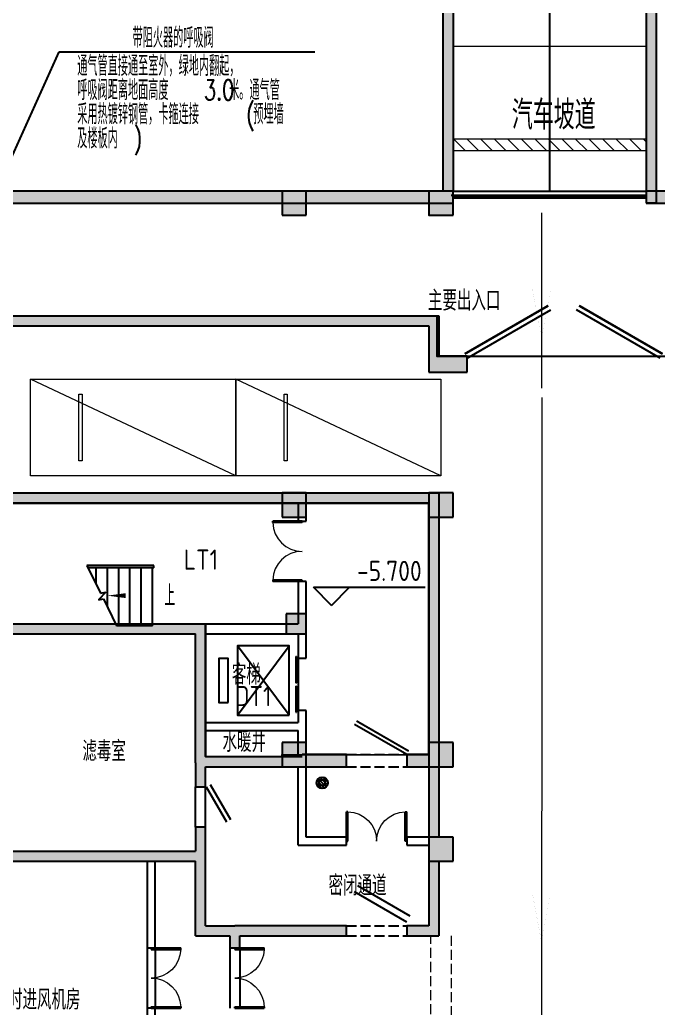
# Model space of a CAD drawing. Extents: x -70335 to 1144202, y 0 to 1100440.
# Drawn here: x 232973 to 248842, y 988557 to 1013112 of the extents above; entities that cross this region are included whole.
import ezdxf

# ---------------------------------------------------------------- set-up
doc = ezdxf.new("R2010")
doc.units = 0
doc.header["$LTSCALE"] = 1000
doc.linetypes.add('DASH', pattern=[0.35, 0.25, -0.1])
for name, color, linetype in [('2-房间名称', 7, 'Continuous'), ('3-建筑', 7, 'Continuous'), ('3-淡显', 8, 'Continuous'), ('PUB_HATCH', 8, 'Continuous'), ('公用-影线', 8, 'Continuous'), ('建筑-墙体', 2, 'Continuous'), ('建筑-柱子', 2, 'Continuous'), ('标注-', 4, 'Continuous'), ('覆土', 7, 'Continuous')]:
    doc.layers.add(name, color=color, linetype=linetype)
doc.layers.add('3-深度淡显', color=252, linetype='Continuous', lineweight=0)
doc.styles.add('A_DIM', font='simplex.shx', dxfattribs={"width": 0.7, "bigfont": 'gbcbig.shx'})
doc.styles.get("Standard").update_dxf_attribs({"font": 'gbenor.shx', "bigfont": 'gbcbig.shx'})
doc.styles.add('设备标注', font='simplex.shx', dxfattribs={"width": 0.7, "bigfont": 'gbcbig.shx'})

# ---------------------------------------------------------------- blocks, each defined once
blk = doc.blocks.new('_FZH')
blk.add_lwpolyline([(-0.5, -0.5), (0.5, -0.5), (0.5, 0.5), (-0.5, 0.5)], close=True)
at = {"layer": 'PUB_HATCH'}
blk.add_solid([(-0.5, -0.5), (0.5, -0.5), (-0.5, 0.5), (0.5, 0.5)], dxfattribs=at)
blk = doc.blocks.new('A$C10362422')
h = blk.add_hatch()
h.set_pattern_fill('ANSI31', color=256, scale=150, angle=90)
h.set_pattern_definition([(135, (-3252770.88, -12604415.4), (-168.3798023, -168.3798023), [])])
h.paths.add_polyline_path([(12573, 4926), (12573, 4626), (7773, 4626), (7773, 4926)])
at = {"layer": '公用-影线'}
for points in [[(12573, 17526), (12573, 3326), (12823, 3326), (12823, 17526)], [(7523, 3626), (7773, 3626), (7773, 8676), (7523, 8676)]]:
    blk.add_hatch(color=256, dxfattribs=at).paths.add_polyline_path(points)
blk.add_line((7773, 7226), (12573, 7226))
blk.add_lwpolyline([(12573, 4926), (12573, 4626), (7773, 4626), (7773, 4926)], close=True)
at = {"layer": '建筑-墙体'}
for p, q in [((12573, 17526), (12573, 3326)), ((12823, 17526), (12823, 3326)), ((7523, 9376), (7523, 3626)), ((7773, 8426), (7773, 3626)), ((12823, 3326), (12573, 3326))]:
    blk.add_line(p, q, dxfattribs=at)
at = {"layer": '覆土'}
blk.add_line((10173, 8426), (10173, 3626), dxfattribs=at)
at = {"layer": '建筑-柱子', "xscale": 600, "yscale": 600, "zscale": 600, "rotation": 90}
blk.add_blockref('_FZH', (7473, 3326), dxfattribs=at)
blk = doc.blocks.new('$TwtSys$00000329')
for p, q in [((35, -87, 0), (-87, 35, 0)), ((66, -66, 0), (-67, 67, 0)), ((87, -32, 0), (-33, 88, 0)), ((92, 12, 0), (11, 92, 0)), ((-8, -94, 0), (-92, -10, 0))]:
    blk.add_line(p, q)
at = {"elevation": 0}
blk.add_lwpolyline([(-51, 48), (45, 48), (45, -42), (-51, -42)], close=True, dxfattribs=at)
blk.add_circle((0, 0, 0), 93.9)
blk = doc.blocks.new('$DorLib2D$00000207')
at = {"color": 0}
for p, q in [((-0.5, 0.0313), (-0.067, 0.2813)), ((0.5, 0.0313), (0.067, 0.2813))]:
    blk.add_line(p, q, dxfattribs=at)
at = {"color": 0, "const_width": 0.0125}
for points in [[(-0.5125, 0.0529), (-0.0795, 0.3029)], [(0.5125, 0.0529), (0.0795, 0.3029)]]:
    blk.add_lwpolyline(points, dxfattribs=at)
blk = doc.blocks.new('$DorLib2D$00000213')
at = {"color": 0, "linetype": 'DASH', "const_width": 0.02}
blk.add_lwpolyline([(0.5, 0), (-0.5, 0)], dxfattribs=at)
blk = doc.blocks.new('$DorLib2D$00000180')
at = {"color": 0}
for p, q in [((-0.557, 0.242), (0.309, 0.742)), ((-0.5, 0.143), (0.366, 0.643))]:
    blk.add_line(p, q, dxfattribs=at)
blk = doc.blocks.new('$DorLib2D$00000002')
for p, q in [((-0.5, 0), (-0.5, 0.4875)), ((-0.475, 0.4875), (-0.5, 0.4875)), ((-0.475, 0), (-0.475, 0.4875)), ((0.475, 0), (0.475, 0.4875)), ((0.475, 0.4875), (0.5, 0.4875)), ((0.5, 0), (0.5, 0.4875)), ((-0.5, 0), (-0.475, 0)), ((0.5, 0), (0.475, 0))]:
    blk.add_line(p, q)
at = {"lineweight": 13}
for centre, start, end in [((-0.4875, 0), 0, 88.53072), ((0.4875, 0), 91.46928, 180)]:
    blk.add_arc(centre, 0.4875, start, end, dxfattribs=at)
blk = doc.blocks.new('$DORLIB2D$00000127')
at = {"color": 0}
for points in [[(-0.533, 0.795), (-0.533, 0.69)], [(-0.033, 0.795), (-0.533, 0.795)], [(-0.033, 0.795), (-0.033, 0.69)], [(0.533, 0.795), (0.033, 0.795)], [(0.033, 0.795), (0.033, 0.69)], [(0.533, 0.795), (0.533, 0.69)], [(-0.033, 0.69), (-0.533, 0.69)], [(0.533, 0.69), (0.033, 0.69)], [(0.5, 0.5), (-0.5, 0.5)]]:
    blk.add_lwpolyline(points, dxfattribs=at)
blk = doc.blocks.new('$DorLib2D$00000193')
at = {"color": 0}
blk.add_line((-0.5, 0.1), (0.366, 0.6), dxfattribs=at)
at = {"color": 0, "const_width": 0.0333}
blk.add_lwpolyline([(-0.533, 0.158), (0.333, 0.658)], dxfattribs=at)

msp = doc.modelspace()

# ---------------------------------------------------------------- hatches: boundary and pattern name
at = {"layer": '3-淡显'}
for points in [[(231441.7, 1008556.6), (243741.7, 1008556.6), (243741.7, 1008856.6), (231441.7, 1008856.6)], [(255791.7, 1008856.6), (248541.7, 1008856.6), (248541.7, 1008556.6), (255641.7, 1008556.6), (255775, 1008656.6)], [(231341.7, 1005756.6), (231591.7, 1005506.6), (243141.7, 1005506.6), (243391.7, 1005756.6)], [(243391.7, 1005756.6), (243141.7, 1005506.6), (243141.7, 1004356.6), (243391.7, 1004756.6)], [(243141.7, 1004356.6), (244091.7, 1004356.6), (244091.7, 1004756.6), (243391.7, 1004756.6)], [(231508.4, 1001240), (231591.7, 1001106.6), (239991.7, 1001106.6), (239991.7, 1001356.6), (231591.7, 1001356.6)], [(239991.7, 1001356.6), (239991.7, 1001106.6), (243141.7, 1001106.6), (243391.7, 1001356.6)], [(243391.7, 1001356.6), (243141.7, 1001106.6), (243141.7, 994856.6), (243225, 994690), (243391.7, 994656.6)], [(231466.7, 997981.6), (231591.7, 997856.6), (237341.7, 997856.6), (237591.7, 998106.6), (231591.7, 998106.6)], [(237341.7, 995556.6), (237591.7, 995556.6), (237591.7, 998106.6), (237341.7, 997856.6)], [(237508.4, 994673.3), (237591.7, 994806.6), (237591.7, 995556.6), (237341.7, 995556.6), (237341.7, 994656.6)], [(237508.4, 994673.3), (237591.7, 994556.6), (239991.7, 994556.6), (239991.7, 994806.6), (237591.7, 994806.6)], [(239991.7, 994556.6), (241091.7, 994556.6), (241091.7, 994856.6), (239991.7, 994856.6)], [(243141.7, 994856.6), (242591.7, 994856.6), (242591.7, 994556.6), (243141.7, 994556.6), (243225, 994690)], [(237341.7, 994656.6), (237341.7, 994056.6), (237591.7, 994056.6), (237591.7, 994556.6), (237508.4, 994673.3)], [(243141.7, 992806.6), (243391.7, 992806.6), (243391.7, 994656.6), (243225, 994690), (243141.7, 994556.6)], [(237591.7, 992331.6), (237591.7, 993056.6), (237341.7, 993056.6), (237341.7, 992456.6), (237425, 992331.6)], [(243141.7, 992806.6), (243141.7, 992206.6), (243741.7, 992206.6), (243741.7, 992806.6)], [(231466.7, 992369.1), (231591.7, 992206.6), (236241.7, 992206.6), (236241.7, 992456.6), (231591.7, 992456.6)], [(236241.7, 992456.6), (236241.7, 992206.6), (237341.7, 992206.6), (237425, 992331.6), (237341.7, 992456.6)], [(237341.7, 990356.6), (237591.7, 990606.6), (237591.7, 992331.6), (237425, 992331.6), (237341.7, 992206.6)], [(243391.7, 992206.6), (243141.7, 992206.6), (243141.7, 990606.6), (243391.7, 990356.6)], [(237591.7, 990606.6), (237341.7, 990356.6), (238191.7, 990356.6), (238316.7, 990440), (238316.7, 990606.6)], [(238441.7, 990356.6), (241091.7, 990356.6), (241091.7, 990606.6), (238316.7, 990606.6), (238316.7, 990440)], [(243141.7, 990606.6), (242591.7, 990606.6), (242591.7, 990356.6), (243391.7, 990356.6)], [(238191.7, 990356.6), (238191.7, 990056.6), (238441.7, 990056.6), (238441.7, 990356.6), (238316.7, 990440)]]:
    msp.add_hatch(color=256, dxfattribs=at).paths.add_polyline_path(points)
h = msp.add_hatch(color=256, dxfattribs=at)
h.dxf.hatch_style = 1
h.paths.add_polyline_path([(240091.7, 1008856.6), (239491.7, 1008856.6), (239491.7, 1008256.6), (240091.7, 1008256.6)])
h = msp.add_hatch(color=256, dxfattribs=at)
h.dxf.hatch_style = 1
h.paths.add_polyline_path([(243741.7, 1008856.6), (243141.7, 1008856.6), (243141.7, 1008256.6), (243741.7, 1008256.6)])
h = msp.add_hatch(color=256, dxfattribs=at)
h.dxf.hatch_style = 1
h.paths.add_polyline_path([(240091.7, 1001356.6), (239491.7, 1001356.6), (239491.7, 1000756.6), (240091.7, 1000756.6)])
h = msp.add_hatch(color=256, dxfattribs=at)
h.dxf.hatch_style = 1
h.paths.add_polyline_path([(243741.7, 1001356.6), (243141.7, 1001356.6), (243141.7, 1000756.6), (243741.7, 1000756.6)])
h = msp.add_hatch(color=256, dxfattribs=at)
h.dxf.hatch_style = 1
h.paths.add_polyline_path([(240091.7, 998356.6), (239591.7, 998356.6), (239591.7, 997856.6), (240091.7, 997856.6)])
h = msp.add_hatch(color=256, dxfattribs=at)
h.dxf.hatch_style = 1
h.paths.add_polyline_path([(240091.7, 995156.6), (239491.7, 995156.6), (239491.7, 994556.6), (240091.7, 994556.6)])
h = msp.add_hatch(color=256, dxfattribs=at)
h.dxf.hatch_style = 1
h.paths.add_polyline_path([(243741.7, 995155.6), (243141.7, 995155.6), (243141.7, 994555.6), (243741.7, 994555.6)])
h = msp.add_hatch(color=256, dxfattribs=at)
h.dxf.hatch_style = 1
h.paths.add_polyline_path([(243741.7, 992806.6), (243141.7, 992806.6), (243141.7, 992206.6), (243741.7, 992206.6)])

# ---------------------------------------------------------------- linework, layer by layer
at = {"layer": '2-房间名称'}
for p, q in [((240721.3, 998563.5), (240271.3, 999013.5)), ((240271.3, 999013.5), (243050.1, 999013.5)), ((240721.3, 998563.5), (241171.3, 999013.5)), ((237591.7, 998106.6), (239891.7, 998106.6)), ((237591.7, 997856.6), (239891.7, 997856.6))]:
    msp.add_line(p, q, dxfattribs=at)
for points in [[(237931.6, 1005638.4, 1), (237931.6, 1005638.4, 1)], [(245041.3, 1004656.6, 1), (245041.3, 1004656.6, 1)]]:
    msp.add_lwpolyline(points, format="xyb", close=True, dxfattribs=at)
at = {"layer": '3-建筑'}
for p, q in [((243741.7, 1008856.6), (231441.7, 1008856.6)), ((243691.7, 1008756.6), (248541.7, 1008756.6)), ((243741.7, 1008856.6), (248541.7, 1008856.6)), ((243741.7, 1008556.6), (243741.7, 1008856.6)), ((255791.7, 1008856.6), (248541.7, 1008856.6)), ((248541.7, 1008856.6), (248541.7, 1008556.6)), ((231441.7, 1008556.6), (243741.7, 1008556.6)), ((248541.7, 1008556.6), (255641.7, 1008556.6)), ((231341.7, 1005756.6), (243391.7, 1005756.6)), ((243391.7, 1005756.6), (243391.7, 1004756.6)), ((231591.7, 1005506.6), (243141.7, 1005506.6)), ((243141.7, 1005506.6), (243141.7, 1004356.6)), ((244091.7, 1004756.6), (243391.7, 1004756.6)), ((244091.7, 1004356.6), (244091.7, 1004756.6)), ((243141.7, 1004356.6), (244091.7, 1004356.6)), ((231591.7, 1001356.6), (239991.7, 1001356.6)), ((239991.7, 1001356.6), (243391.7, 1001356.6)), ((243391.7, 1001356.6), (243391.7, 994656.6)), ((231591.7, 1001106.6), (239991.7, 1001106.6)), ((239891.7, 1001106.6), (239891.7, 1000656.6)), ((239991.7, 1001106.6), (243141.7, 1001106.6)), ((240091.7, 1000656.6), (240091.7, 1001106.6)), ((243141.7, 1001106.6), (243141.7, 994856.6)), ((239891.7, 1000656.6), (240091.7, 1000656.6)), ((236271.7, 999556.6), (234642.7, 999556.6)), ((234642.7, 999556.6), (234980.8, 998869.3)), ((236301.7, 999556.6), (234642.7, 999556.6)), ((236301.7, 999496.6), (234672.3, 999496.6)), ((234871.7, 999091.2), (234871.7, 999496.6)), ((235151.7, 998522.1), (235151.7, 999496.6)), ((235431.7, 998056.6), (235431.7, 999496.6)), ((235711.7, 998056.6), (235711.7, 999496.6)), ((235991.7, 998056.6), (235991.7, 999496.6)), ((236271.7, 998056.6), (236271.7, 999496.6)), ((236301.7, 999496.6), (236301.7, 999556.6)), ((240091.7, 999156.6), (239891.7, 999156.6)), ((239891.7, 999156.6), (239891.7, 998106.6)), ((240091.7, 997956.6), (240091.7, 999156.6)), ((235113.3, 998895.6), (234927.1, 998701.4)), ((234927.1, 998701.4), (235051.4, 998726)), ((234980.8, 998869.3), (235113.3, 998895.6)), ((235051.4, 998726), (235380.7, 998056.6)), ((231591.7, 998106.6), (237591.7, 998106.6)), ((236271.7, 998056.6), (235380.7, 998056.6)), ((237591.7, 995556.6), (237591.7, 998106.6)), ((237591.7, 998106.6), (237591.7, 997856.6)), ((240091.7, 997251.1), (240091.7, 997956.6)), ((231591.7, 997856.6), (237341.7, 997856.6)), ((237341.7, 995556.6), (237341.7, 997856.6)), ((239891.7, 997856.6), (239891.7, 997251.1)), ((239666.7, 995835.1), (238386.7, 997561.5)), ((238386.7, 995835.1), (239666.7, 997561.5)), ((239891.7, 997251.1), (240091.7, 997251.1)), ((240091.7, 995951.1), (239891.7, 995951.1)), ((239891.7, 995951.1), (239891.7, 995656.6)), ((240091.7, 995556.6), (240091.7, 995951.1)), ((237341.7, 994656.6), (237341.7, 995556.6)), ((237591.7, 995656.6), (239891.7, 995656.6)), ((237591.7, 994806.6), (237591.7, 995556.6)), ((240091.7, 994856.6), (240091.7, 995556.6)), ((237591.7, 995456.6), (239891.7, 995456.6)), ((239891.7, 994856.6), (239891.7, 995456.6)), ((237591.7, 994806.6), (239991.7, 994806.6)), ((241091.7, 994856.6), (239991.7, 994856.6)), ((241091.7, 994556.6), (241091.7, 994856.6)), ((243141.7, 994856.6), (242591.7, 994856.6)), ((242591.7, 994856.6), (242591.7, 994556.6)), ((237341.7, 994656.6), (237341.7, 994056.6)), ((237591.7, 994056.6), (237591.7, 994556.6)), ((237591.7, 994556.6), (239991.7, 994556.6)), ((239891.7, 992606.6), (239891.7, 994556.6)), ((239991.7, 994556.6), (241091.7, 994556.6)), ((240091.7, 992806.6), (240091.7, 994556.6)), ((242591.7, 994556.6), (243141.7, 994556.6)), ((243141.7, 994556.6), (243141.7, 992806.6)), ((243391.7, 994656.6), (243391.7, 992806.6)), ((237341.7, 994056.6), (237591.7, 994056.6)), ((237341.7, 993056.6), (237341.7, 994056.6)), ((237591.7, 993056.6), (237591.7, 994056.6)), ((237591.7, 993056.6), (237341.7, 993056.6)), ((237341.7, 993056.6), (237341.7, 992456.6)), ((237591.7, 992331.6), (237591.7, 993056.6)), ((241091.7, 992806.6), (240091.7, 992806.6)), ((241091.7, 992606.6), (241091.7, 992806.6)), ((243141.7, 992806.6), (242591.7, 992806.6)), ((242591.7, 992806.6), (242591.7, 992606.6)), ((239891.7, 992606.6), (241091.7, 992606.6)), ((242591.7, 992606.6), (243141.7, 992606.6)), ((231591.7, 992456.6), (236241.7, 992456.6)), ((236241.7, 992456.6), (237341.7, 992456.6)), ((237591.7, 990606.6), (237591.7, 992331.6)), ((231591.7, 992206.6), (236241.7, 992206.6)), ((236141.7, 992206.6), (236141.7, 990056.6)), ((236241.7, 992206.6), (237341.7, 992206.6)), ((236341.7, 990056.6), (236341.7, 992206.6)), ((237341.7, 990356.6), (237341.7, 992206.6)), ((243141.7, 992206.6), (243141.7, 990606.6)), ((243391.7, 992206.6), (243391.7, 990356.6)), ((237591.7, 990606.6), (238316.7, 990606.6)), ((241091.7, 990606.6), (238316.7, 990606.6)), ((241091.7, 990356.6), (241091.7, 990606.6)), ((243141.7, 990606.6), (242591.7, 990606.6)), ((242591.7, 990606.6), (242591.7, 990356.6)), ((237341.7, 990356.6), (238191.7, 990356.6)), ((238191.7, 990356.6), (238191.7, 990056.6)), ((238441.7, 990356.6), (241091.7, 990356.6)), ((238441.7, 990056.6), (238441.7, 990356.6)), ((242591.7, 990356.6), (243391.7, 990356.6)), ((236141.7, 990056.6), (236141.7, 988556.6)), ((236141.7, 990056.6), (236341.7, 990056.6)), ((236341.7, 990056.6), (236341.7, 988556.6)), ((238191.7, 990056.6), (238191.7, 988556.6)), ((238191.7, 990056.6), (238441.7, 990056.6)), ((238441.7, 990056.6), (238441.7, 988556.6)), ((236341.7, 988556.6), (236141.7, 988556.6)), ((236141.7, 988556.6), (236141.7, 987156.6)), ((236341.7, 987156.6), (236341.7, 988556.6))]:
    msp.add_line(p, q, dxfattribs=at)
at = {"layer": '3-建筑', "linetype": 'DASH'}
for p, q in [((241091.7, 994856.6), (242591.7, 994856.6)), ((241091.7, 994556.6), (242591.7, 994556.6)), ((241091.7, 990606.6), (242591.7, 990606.6)), ((241091.7, 990356.6), (242591.7, 990356.6))]:
    msp.add_line(p, q, dxfattribs=at)
at = {"layer": '3-建筑'}
msp.add_lwpolyline([(236411.7, 998806.6, 0, 0, 0), (235151.7, 998806.6, 0, 120, 0), (235601.7, 998806.6, 0, 0, 0)], format="xyseb", dxfattribs=at)
for points in [[(239666.7, 995835.1), (239666.7, 997561.5), (238386.7, 997561.5), (238386.7, 995835.1)], [(238151.7, 996155.1), (238151.7, 997241.5), (237916.7, 997241.5), (237916.7, 996155.1)]]:
    msp.add_lwpolyline(points, close=True, dxfattribs=at)
at = {"layer": '3-淡显'}
for p, q in [((240091.7, 1008856.6), (239491.7, 1008856.6)), ((239491.7, 1008856.6), (239491.7, 1008256.6)), ((240091.7, 1008256.6), (240091.7, 1008856.6)), ((243741.7, 1008856.6), (243141.7, 1008856.6)), ((243141.7, 1008856.6), (243141.7, 1008256.6)), ((243741.7, 1008256.6), (243741.7, 1008856.6)), ((239491.7, 1008256.6), (240091.7, 1008256.6)), ((243141.7, 1008256.6), (243741.7, 1008256.6)), ((240091.7, 1001356.6), (239491.7, 1001356.6)), ((239491.7, 1001356.6), (239491.7, 1000756.6)), ((240091.7, 1000756.6), (240091.7, 1001356.6)), ((243741.7, 1001356.6), (243141.7, 1001356.6)), ((243141.7, 1001356.6), (243141.7, 1000756.6)), ((243741.7, 1000756.6), (243741.7, 1001356.6)), ((239491.7, 1000756.6), (240091.7, 1000756.6)), ((243141.7, 1000756.6), (243741.7, 1000756.6)), ((240091.7, 998356.6), (239591.7, 998356.6)), ((239591.7, 998356.6), (239591.7, 997856.6)), ((240091.7, 997856.6), (240091.7, 998356.6)), ((239591.7, 997856.6), (240091.7, 997856.6)), ((240091.7, 995156.6), (239491.7, 995156.6)), ((239491.7, 995156.6), (239491.7, 994556.6)), ((240091.7, 994556.6), (240091.7, 995156.6)), ((243741.7, 995155.6), (243141.7, 995155.6)), ((243141.7, 995155.6), (243141.7, 994555.6)), ((243741.7, 994555.6), (243741.7, 995155.6)), ((239491.7, 994556.6), (240091.7, 994556.6)), ((243141.7, 994555.6), (243741.7, 994555.6)), ((243741.7, 992806.6), (243141.7, 992806.6)), ((243141.7, 992806.6), (243141.7, 992206.6)), ((243741.7, 992206.6), (243741.7, 992806.6)), ((243141.7, 992206.6), (243741.7, 992206.6))]:
    msp.add_line(p, q, dxfattribs=at)
msp.add_lwpolyline([(339041.7, 972356.6), (229091.7, 972356.6), (229091.7, 990706.6), (229091.7, 990856.6), (229091.7, 990906.6), (231341.7, 990906.6), (231341.7, 992606.6), (229091.7, 992606.6), (229091.7, 998106.6), (237591.7, 998106.6), (237591.7, 994806.6), (239491.7, 994806.6), (239491.7, 994856.6), (243141.7, 994855.6), (243141.7, 995255.5), (243141.7, 1001106.6), (231341.7, 1001106.6), (231341.7, 1005756.6), (243341.7, 1005756.6), (243341.7, 1004756.6), (255891.7, 1004756.6)], dxfattribs=at)
at = {"layer": '3-深度淡显'}
for p, q in [((245941.7, 1008312.5), (245941.7, 1003956.6)), ((238341.7, 1001784.6), (233241.7, 1004184.6)), ((243441.7, 1001784.6), (238341.7, 1004184.6))]:
    msp.add_line(p, q, dxfattribs=at)
at = {"layer": '3-深度淡显', "const_width": 0.75}
for points in [[(246016.7, 1008220.3), (245866.7, 1008220.3), (245866.7, 1006420.3), (245716.7, 1006420.3), (245941.7, 1005220.3), (246166.7, 1006420.3), (246016.7, 1006420.3), (246016.7, 1008220.3)], [(246016.7, 993194.3), (245866.7, 993194.3), (245866.7, 991394.3), (245716.7, 991394.3), (245941.7, 990194.3), (246166.7, 991394.3), (246016.7, 991394.3), (246016.7, 993194.3)]]:
    msp.add_lwpolyline(points, dxfattribs=at)
at = {"layer": '3-深度淡显'}
for points in [[(233241.7, 1001784.6), (233241.7, 1004184.6), (238341.7, 1004184.6), (238341.7, 1001784.6)], [(238341.7, 1001784.6), (238341.7, 1004184.6), (243441.7, 1004184.6), (243441.7, 1001784.6)], [(234441.7, 1002159.3), (234441.7, 1003810), (234522, 1003810), (234522, 1002159.3)], [(239541.7, 1002159.3), (239541.7, 1003810), (239622, 1003810), (239622, 1002159.3)]]:
    msp.add_lwpolyline(points, close=True, dxfattribs=at)
msp.add_lwpolyline([(245946.1, 1003726.7), (245942.7, 983182.6, 0.4142616), (251942.7, 977181.6), (321900, 977184.1)], format="xyb", dxfattribs=at)
at = {"layer": '3-深度淡显', "linetype": 'DASH'}
msp.add_lwpolyline([(243691.7, 990356.6), (243691.7, 985056.6), (248091.7, 985056.6), (248091.7, 984556.6), (243191.7, 984556.6), (243191.7, 984556.6), (243191.7, 990356.6)], dxfattribs=at)
at = {"layer": '标注-', "color": 2}
for p, q in [((232228.9, 1008497), (233956.6, 1012316.3)), ((233956.6, 1012316.3), (240303.6, 1012316.3))]:
    msp.add_line(p, q, dxfattribs=at)

# ---------------------------------------------------------------- block references
at = {"layer": '2-房间名称', "xscale": 1.5, "yscale": 1.5, "zscale": 1.5}
msp.add_blockref('$TwtSys$00000329', (240491.7, 994156.6), dxfattribs=at)
at = {"layer": '3-建筑'}
for name, p, xscale, yscale, zscale, rotation in [('$DorLib2D$00000213', (246141.7, 1008706.6), 4800, -4800, 300, 359.9999991761676), ('$DorLib2D$00000207', (246491.7, 1004556.6), -4800, 4800, -4800, 359.9999917784787), ('$DorLib2D$00000002', (239991.7, 999906.6), 1500, 1500, 200, 89.99999999999798), ('$DORLIB2D$00000127', (239991.7, 996601.1), 1300, 200, 200, 90), ('$DorLib2D$00000180', (237466.7, 993556.6), -1000, -1000, -1000, 90.00000000000288), ('$DorLib2D$00000002', (241841.7, 992706.6), -1500, 1500, 200, 359.9999999999963), ('$DorLib2D$00000002', (236241.7, 989306.6), -1500, 1500, 200, 270.000000004062), ('$DorLib2D$00000002', (238316.7, 989306.6), -1500, 1500, 250, 270.0000000022087)]:
    msp.add_blockref(name, p, dxfattribs=dict(at, xscale=xscale, yscale=yscale, zscale=zscale, rotation=rotation))
at = {"layer": '3-建筑', "linetype": 'DASH', "xscale": -1500, "yscale": 1500, "zscale": -1500, "rotation": 359.999999999996}
msp.add_blockref('$DorLib2D$00000193', (241841.7, 994706.6), dxfattribs=at)
at = {"layer": '3-建筑', "linetype": 'DASH', "xscale": -1500, "yscale": 1500, "zscale": -1500}
msp.add_blockref('$DorLib2D$00000180', (241841.7, 990481.6), dxfattribs=at)
at = {"layer": '3-深度淡显'}
msp.add_blockref('A$C10362422', (235968.8, 1005230.3), dxfattribs=at)

# ---------------------------------------------------------------- texts
at = {"layer": '2-房间名称'}
for s, p in [('主要出入口', (243119.2, 1005885.6)), ('-5.700', (241355.1, 999171)), ('客梯', (238244.3, 996598.2)), ('DT1', (238316.1, 996061.8)), ('滤毒室', (234530.2, 994693.8)), ('水暖井', (238012.9, 994924.4)), ('密闭通道', (240649.1, 991354)), ('战时进风机房', (232322, 988519.9))]:
    msp.add_text(s, height=500, dxfattribs=at).set_placement(p)
at = {"layer": '3-建筑'}
msp.add_text('LT1', height=500, dxfattribs=at).set_placement((237048.3, 999451.4))
at = {"layer": '3-建筑', "style": 'A_DIM', "width": 0.7}
msp.add_text('上', height=525, dxfattribs=at).set_placement((236569.2, 998544.1))
at = {"layer": '3-深度淡显'}
msp.add_text('汽车坡道', height=723.4, dxfattribs=at).set_placement((245202.7, 1010384.9))
at = {"layer": '标注-', "color": 2, "style": '设备标注', "width": 0.7}
for s, p in [('带阻火器的呼吸阀', (235777, 1012416.3)), ('通气管直接通至室外，绿地内翻起，', (234401.9, 1011716.3)), ('呼吸阀距离地面高度', (234401.9, 1011116.3)), ('3.0', (237551.9, 1011116.3)), ('米。通气管', (238176.9, 1011116.3)), ('采用热镀锌钢管，卡箍连接', (234401.9, 1010516.3)), ('(', (238601.9, 1010516.3)), ('预埋墙', (238776.9, 1010516.3)), ('及楼板内', (234401.9, 1009916.3)), (')', (235801.9, 1009916.3))]:
    msp.add_text(s, height=500, dxfattribs=at).set_placement(p)

doc.saveas('drawing.dxf')
